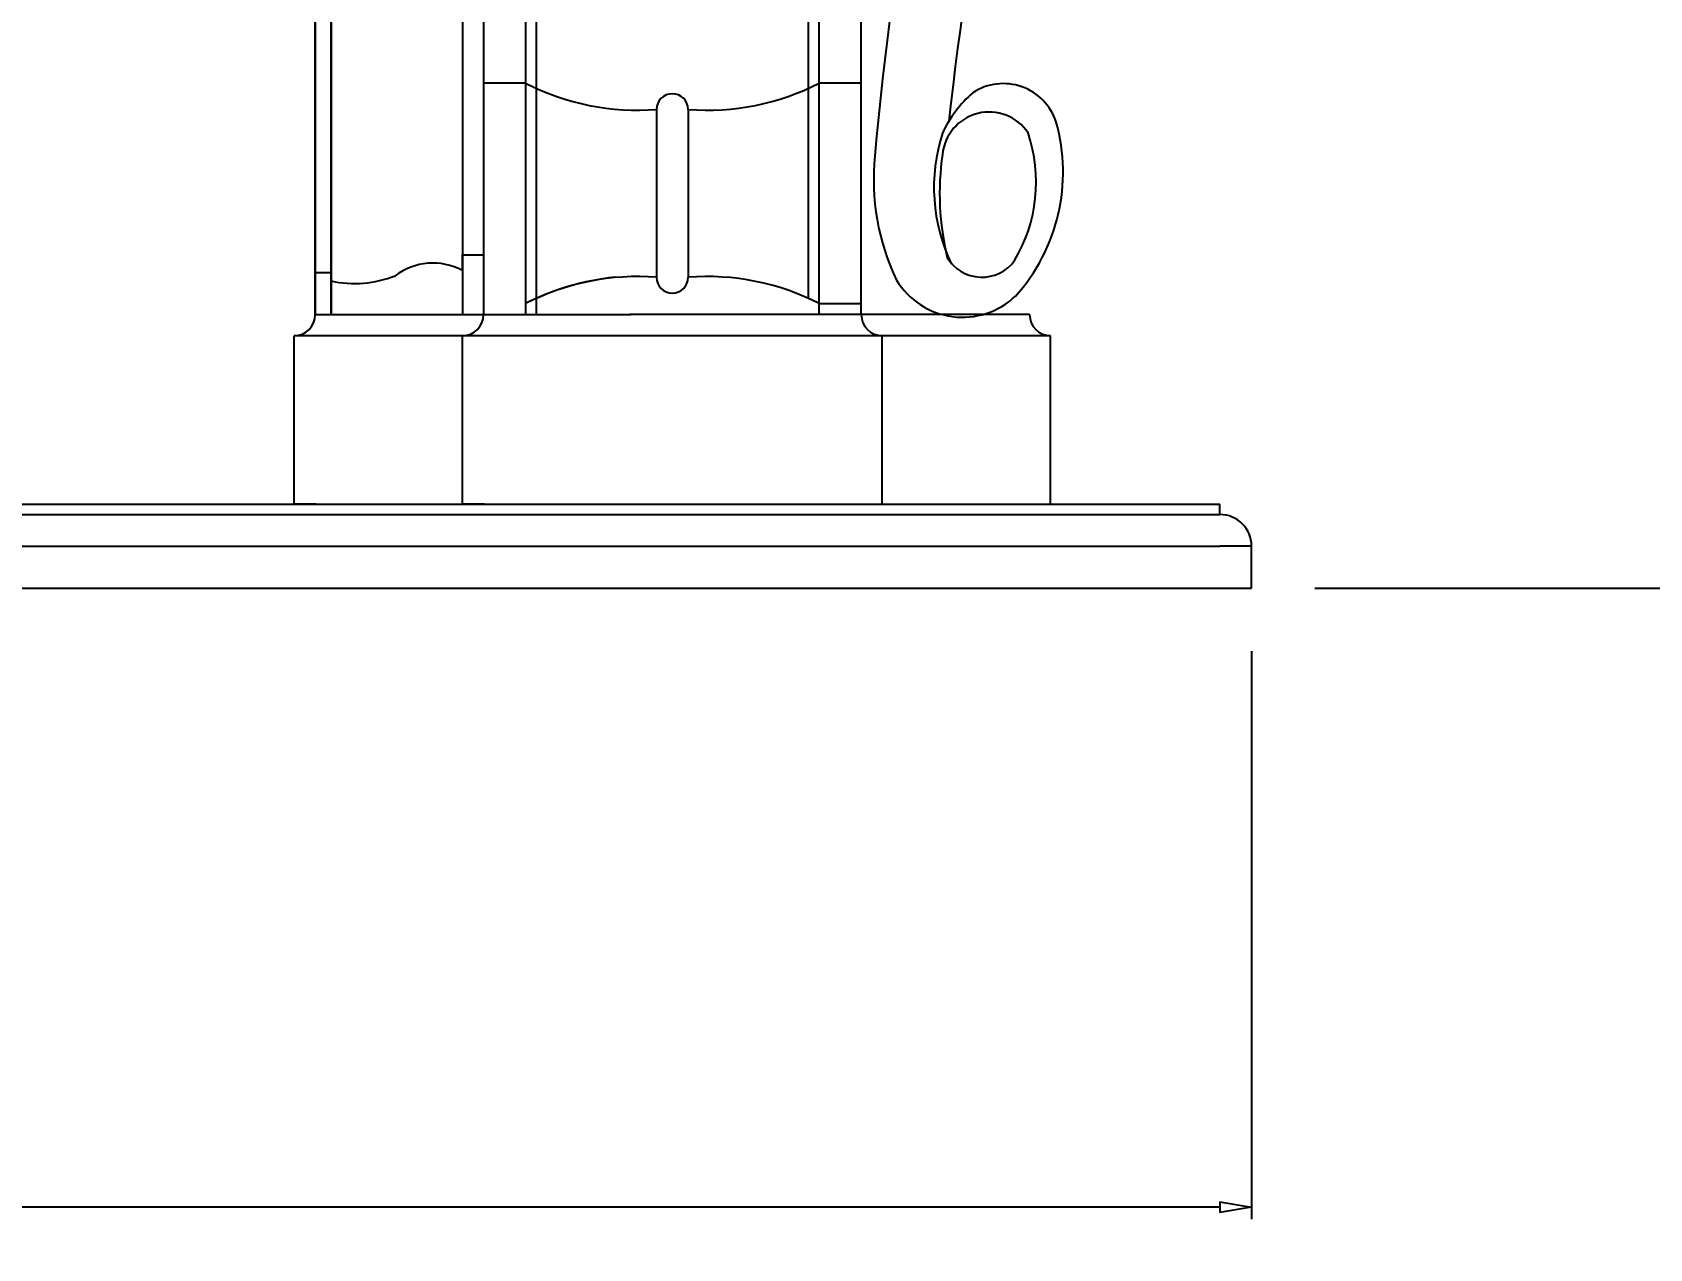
# Model space of a CAD drawing. Header units: millimetres. Extents: x 1155 to 2227, y 540 to 1342.
# Drawn here: x 1469.55 to 1507.98, y 1053.61 to 1082.51 of the extents above; entities that cross this region are included whole.
import ezdxf

# ---------------------------------------------------------------- set-up
doc = ezdxf.new("R2010")
doc.units = ezdxf.units.MM
doc.layers.add('dimension', color=4, linetype='Continuous')
doc.styles.get("Standard").update_dxf_attribs({"font": 'arial.ttf'})
doc.dimstyles.new('25', dxfattribs={"dimscale": 1.5, "dimtxt": 1, "dimasz": 0.5, "dimexe": 0.1875, "dimexo": 1, "dimgap": 0.125, "dimtad": 0, "dimtih": 1, "dimtoh": 1, "dimdec": 4, "dimzin": 4, "dimdsep": 46, "dimlunit": 4, "dimtxsty": 'Standard', "dimblk1": 'CLOSEDBLANK', "dimblk2": 'CLOSEDBLANK', "dimsah": 1, "dimcen": -1, "dimclrd": 256, "dimclre": 256, "dimclrt": 256, "dimadec": 0, "dimazin": 0, "dimtfac": 1, "dimtdec": 4, "dimtofl": 0, "dimtmove": 0, "dimatfit": 3, "dimldrblk": 'CLOSEDBLANK', "dimfxl": 1, "dimtolj": 1, "dimtzin": 4, "dimarcsym": 0})

# ---------------------------------------------------------------- blocks, each defined once
blk = doc.blocks.new('_CLOSEDBLANK')
at = {"color": 0, "linetype": 'ByBlock'}
for p, q in [((-1, 0.167), (0, 0)), ((-1, 0.167), (-1, -0.167)), ((0, 0), (-1, -0.167))]:
    blk.add_line(p, q, dxfattribs=at)
blk = doc.blocks.new('*D282')
at = {"layer": 'Defpoints', "color": 0, "transparency": 16777216}
for p in [(1419.524, 1069.305), (1498.524, 1069.305), (1498.524, 1054.595)]:
    blk.add_point(p, dxfattribs=at)
at = {"layer": 'dimension', "lineweight": -2, "transparency": 16777216}
for p, q in [((1419.524, 1067.805), (1419.524, 1054.314)), ((1498.524, 1067.805), (1498.524, 1054.314)), ((1420.274, 1054.595), (1456.839, 1054.595)), ((1497.774, 1054.595), (1461.209, 1054.595))]:
    blk.add_line(p, q, dxfattribs=at)
at = {"layer": 'dimension', "lineweight": -2, "transparency": 16777216, "xscale": 0.75, "yscale": 0.75, "zscale": 0.75, "rotation": 180}
blk.add_blockref('_CLOSEDBLANK', (1419.524, 1054.595), dxfattribs=at)
at = {"layer": 'dimension', "lineweight": -2, "transparency": 16777216, "xscale": 0.75, "yscale": 0.75, "zscale": 0.75}
blk.add_blockref('_CLOSEDBLANK', (1498.524, 1054.595), dxfattribs=at)
at = {"layer": 'dimension', "transparency": 16777216, "insert": (1459.024, 1054.595), "char_height": 1.5, "attachment_point": 5}
blk.add_mtext('\\A1;6\'-7"', dxfattribs=at)
blk = doc.blocks.new('*D286')
at = {"layer": 'Defpoints', "color": 0, "transparency": 16777216}
for p in [(1498.921, 1298.305), (1498.524, 1069.305), (1509.842, 1069.305)]:
    blk.add_point(p, dxfattribs=at)
at = {"layer": 'dimension', "lineweight": -2, "transparency": 16777216}
for p, q in [((1500.421, 1298.305), (1510.123, 1298.305)), ((1509.842, 1297.555), (1509.842, 1184.759)), ((1509.842, 1070.055), (1509.842, 1182.852)), ((1500.024, 1069.305), (1510.123, 1069.305))]:
    blk.add_line(p, q, dxfattribs=at)
at = {"layer": 'dimension', "lineweight": -2, "transparency": 16777216, "xscale": 0.75, "yscale": 0.75, "zscale": 0.75}
for p, rotation in [((1509.842, 1298.305), 90), ((1509.842, 1069.305), 270)]:
    blk.add_blockref('_CLOSEDBLANK', p, dxfattribs=dict(at, rotation=rotation))
at = {"layer": 'dimension', "transparency": 16777216, "insert": (1509.842, 1183.805), "char_height": 1.5, "attachment_point": 5}
blk.add_mtext('\\A1;19\'-1"', dxfattribs=at)

msp = doc.modelspace()

# ---------------------------------------------------------------- linework, layer by layer
at = {"color": 0}
for p, q in [((1480.274, 1119.30549), (1480.274, 1075.80581)), ((1480.274, 1119.30549), (1480.274, 1075.80581)), ((1480.274, 1119.30549), (1480.274, 1075.80581)), ((1481.274, 1119.30549), (1481.274, 1075.80581)), ((1481.274, 1119.30549), (1481.274, 1075.80581)), ((1481.524, 1119.30549), (1481.524, 1075.80581)), ((1481.524, 1119.30549), (1481.524, 1076.19001)), ((1487.99895, 1076.19001), (1487.99895, 1119.30549)), ((1488.24895, 1075.80581), (1488.24895, 1119.30549)), ((1489.24895, 1075.80581), (1489.24895, 1119.30549)), ((1479.774, 1118.80549), (1479.774, 1075.80581)), ((1479.774, 1118.80549), (1479.774, 1075.80581)), ((1479.774, 1118.80549), (1479.774, 1075.80581)), ((1476.649, 1115.68049), (1476.649, 1075.80581)), ((1476.649, 1075.80581), (1476.649, 1115.68049)), ((1476.649, 1075.80581), (1476.649, 1115.68049)), ((1476.274, 1076.80549), (1476.274, 1115.30549)), ((1476.274, 1076.80549), (1476.274, 1115.30549)), ((1476.274, 1083.30549), (1476.274, 1075.80581)), ((1481.274, 1081.30581), (1480.274, 1081.30581)), ((1489.24895, 1081.30581), (1488.24895, 1081.30581)), ((1484.38648, 1080.68081), (1484.38648, 1076.69332)), ((1485.13648, 1080.68081), (1485.13648, 1076.69332)), ((1489.24895, 1075.80581), (1489.24895, 1079.80581)), ((1479.774, 1076.85316), (1479.774, 1077.22816)), ((1479.774, 1077.22816), (1480.274, 1077.22816)), ((1479.774, 1076.85316), (1479.774, 1077.22816)), ((1479.774, 1077.22816), (1480.274, 1077.22816)), ((1479.774, 1076.85316), (1479.774, 1077.22816)), ((1479.774, 1077.22816), (1480.274, 1077.22816)), ((1476.274, 1075.80581), (1476.274, 1076.80581)), ((1476.274, 1076.80581), (1476.649, 1076.80581)), ((1476.274, 1075.80581), (1476.274, 1076.80581)), ((1476.274, 1076.80581), (1476.649, 1076.80581)), ((1476.274, 1075.80581), (1476.274, 1076.80581)), ((1476.274, 1076.80581), (1476.649, 1076.80581)), ((1476.649, 1076.80581), (1476.649, 1076.60581)), ((1476.649, 1076.80581), (1476.649, 1076.60581)), ((1476.649, 1076.80581), (1476.649, 1076.60581)), ((1476.274, 1075.80581), (1480.274, 1075.80581)), ((1476.274, 1075.80581), (1480.29905, 1075.80581)), ((1476.274, 1075.80581), (1480.29905, 1075.80581)), ((1480.24895, 1075.80581), (1483.74895, 1075.80581)), ((1480.24895, 1075.80581), (1483.74895, 1075.80581)), ((1480.274, 1075.80581), (1483.774, 1075.80581)), ((1492.24895, 1075.80581), (1483.74895, 1075.80581)), ((1488.24895, 1076.06832), (1489.24895, 1076.06832)), ((1493.24895, 1075.80581), (1489.24895, 1075.80581)), ((1475.774, 1071.30581), (1475.774, 1075.30581)), ((1491.774, 1075.30581), (1475.774, 1075.30581)), ((1475.774, 1071.30581), (1475.774, 1075.30581)), ((1491.74895, 1075.30581), (1475.774, 1075.30581)), ((1475.774, 1071.30581), (1475.774, 1075.30581)), ((1493.74895, 1075.30581), (1475.774, 1075.30581)), ((1479.774, 1071.30581), (1479.774, 1075.30581)), ((1479.774, 1071.30581), (1479.774, 1075.30581)), ((1479.774, 1071.30581), (1479.774, 1075.30581)), ((1489.74895, 1071.30581), (1489.74895, 1075.30581)), ((1493.74895, 1071.30581), (1493.74895, 1075.30581)), ((1420.274, 1071.30549), (1497.774, 1071.30549)), ((1476.24895, 1071.30549), (1475.74895, 1071.30549)), ((1476.29905, 1071.30549), (1475.79905, 1071.30549)), ((1476.29905, 1071.30549), (1475.79905, 1071.30549)), ((1480.24895, 1071.30549), (1479.74895, 1071.30549)), ((1480.29905, 1071.30549), (1479.79905, 1071.30549)), ((1480.29905, 1071.30549), (1479.79905, 1071.30549)), ((1488.274, 1071.30549), (1488.774, 1071.30549)), ((1497.774, 1071.05549), (1497.774, 1071.30549)), ((1420.274, 1071.05549), (1497.774, 1071.05549)), ((1420.274, 1070.30549), (1497.774, 1070.30549)), ((1498.524, 1070.30549), (1497.774, 1070.30549)), ((1498.524, 1069.30549), (1498.524, 1070.30549)), ((1419.524, 1069.30549), (1498.524, 1069.30549))]:
    msp.add_line(p, q, dxfattribs=at)
for centre, radius, start, end in [((1571.74132, 1072.24707), 82.49511, 154.473754, 174.903001), ((1574.36324, 1071.2683), 83.53325, 154.642908, 173.722807), ((1483.93532, 1086.49655), 5.83322, 242.855611, 274.435862), ((1485.58764, 1086.49655), 5.83322, 265.564138, 297.144389), ((1492.62494, 1079.97644), 1.31942, 17.751863, 123.282147), ((1484.76148, 1080.68081), 0.375, 90, 180), ((1484.76148, 1080.68081), 0.375, 90, 180), ((1484.76148, 1080.68081), 0.375, 90, 180), ((1484.76148, 1080.68081), 0.375, 0, 90), ((1484.76148, 1080.68081), 0.375, 0, 90), ((1484.76148, 1080.68081), 0.375, 0, 90), ((1493.86692, 1078.8471), 2.97467, 131.370423, 154.689943), ((1492.28638, 1079.50959), 1.11136, 33.446537, 174.62595), ((1489.66776, 1079.18613), 4.37929, 317.846143, 15.802762), ((1495.17469, 1078.83277), 4.1987, 162.163785, 205.765858), ((1489.75155, 1078.95535), 3.65347, 329.282691, 18.624323), ((1497.5362, 1078.68151), 6.42429, 171.656888, 193.681182), ((1495.09522, 1079.01893), 5.55084, 174.239001, 205.544224), ((1479.06906, 1075.54593), 1.48519, 61.663419, 127.214261), ((1479.06906, 1075.54593), 1.48519, 61.663419, 127.214261), ((1479.06906, 1075.54593), 1.48519, 61.663419, 127.214261), ((1492.11757, 1077.65754), 0.96098, 211.039109, 323.738206), ((1477.20801, 1079.16734), 2.62182, 257.689331, 291.544853), ((1477.20801, 1079.16734), 2.62182, 257.689331, 291.544853), ((1477.20801, 1079.16734), 2.62182, 257.689331, 291.544853), ((1483.93532, 1070.87757), 5.83322, 85.564138, 117.144389), ((1484.02265, 1070.66054), 6.06623, 96.019745, 116.943162), ((1484.76148, 1076.69332), 0.375, 180, 270), ((1484.76148, 1076.69332), 0.375, 180, 270), ((1484.76148, 1076.69332), 0.375, 180, 270), ((1484.76148, 1076.69332), 0.375, 270, 0), ((1484.76148, 1076.69332), 0.375, 270, 0), ((1484.76148, 1076.69332), 0.375, 270, 0), ((1485.58764, 1070.87757), 5.83322, 62.855611, 94.435862), ((1491.6532, 1077.57648), 1.83241, 211.268762, 313.490388), ((1475.774, 1075.80581), 0.5, 270, 0), ((1475.774, 1075.80581), 0.5, 270, 0), ((1475.774, 1075.80581), 0.5, 270, 0), ((1479.774, 1075.80581), 0.5, 270, 0), ((1479.774, 1075.80581), 0.5, 270, 0), ((1479.774, 1075.80581), 0.5, 270, 0), ((1489.74895, 1075.80581), 0.5, 180, 270), ((1493.74895, 1075.80581), 0.5, 180, 270), ((1497.774, 1070.30549), 0.75, 0, 90)]:
    msp.add_arc(centre, radius, start, end, dxfattribs=at)

# ---------------------------------------------------------------- dimensions: what is measured, and where the dimension line sits
at = {"layer": 'dimension'}
dim = msp.add_linear_dim(base=(1509.84174, 1069.30549), p1=(1498.92067, 1298.30549), p2=(1498.524, 1069.30549), angle=90, dimstyle='25', dxfattribs=at)
dim.commit()
dim.dimension.update_dxf_attribs({"geometry": '*D286', "text_midpoint": (1509.84174, 1183.80549)})
dim = msp.add_linear_dim(base=(1498.524, 1054.59505), p1=(1419.524, 1069.30549), p2=(1498.524, 1069.30549), dimstyle='25', dxfattribs=at)
dim.commit()
dim.dimension.update_dxf_attribs({"geometry": '*D282', "text_midpoint": (1459.024, 1054.59505)})

doc.saveas('drawing.dxf')
